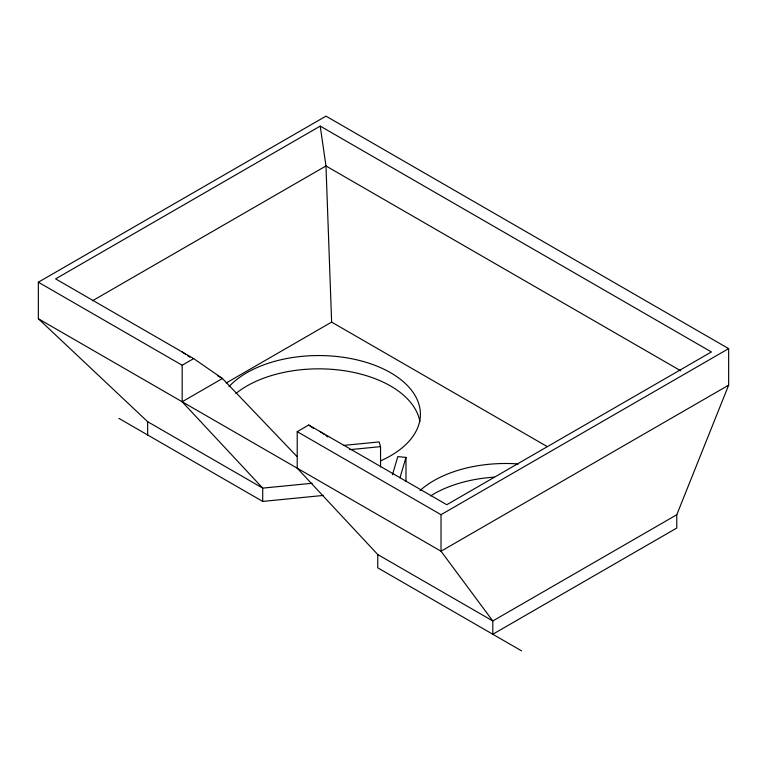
<?xml version="1.0" encoding="UTF-8"?>
<svg xmlns="http://www.w3.org/2000/svg" width="767" height="767" viewBox="0 0 767 767"><rect width="100%" height="100%" fill="white"/><g stroke="black" fill="none" stroke-linecap="round" stroke-linejoin="round"><path stroke-width="1.15" d="M392.455 474.754L397.805 456.605L405.983 457.41L405.983 481.321M399.971 477.822L405.983 457.41M38.35 318.736L441.025 551.214L492.798 620.963L492.798 634.251L676.782 528.032L676.782 514.743L728.65 385.159L728.65 348.63L325.975 116.143L38.35 282.198L38.35 318.736L147.648 421.697L262.697 488.119L312.198 483.258M676.782 514.743L492.798 620.963L377.748 554.541L297.212 468.186L297.212 431.658L308.717 425.014L446.777 504.724L711.393 351.948L320.223 126.104L55.608 278.881L193.667 358.592L222.43 378.514L296.829 456.375M92.491 300.76L325.975 165.96L680.741 370.787M38.35 282.198L182.162 365.236L193.667 358.592M323.406 495.434L262.697 501.407L262.697 488.119L182.162 401.764L222.43 378.514L217.636 375.753M226.284 382.934L331.632 322.111L547.149 446.547M297.212 431.658L441.025 514.686L728.65 348.63M728.65 385.159L441.025 551.214L441.025 514.686M343.635 445.416L379.157 441.926L380.547 446.643L380.547 466.969M349.714 449.673L380.547 446.643M118.885 418.37L262.697 501.407M521.56 650.857L377.748 567.829L377.748 554.541M320.223 431.658L324.058 434.314M325.975 435.637L327.892 436.969M308.717 425.014L313.511 428.331M182.162 351.948L185.998 354.603M187.915 355.936L189.833 357.259M320.223 126.104L325.975 165.96L331.632 322.111M182.162 365.236L182.162 401.764M147.648 421.697L147.648 434.975M235.872 393.5A101.695 58.714 0 0 1 344.757 370.797A101.695 58.714 0 0 1 419.885 421.639M430.536 495.923A101.695 58.714 0 0 1 494.13 477.16M228.978 386.635A101.695 58.714 0 0 1 384.535 369.512A101.695 58.714 0 0 1 380.461 460.909M420.028 490.544A101.695 58.714 0 0 1 518.367 463.949"/></g></svg>
